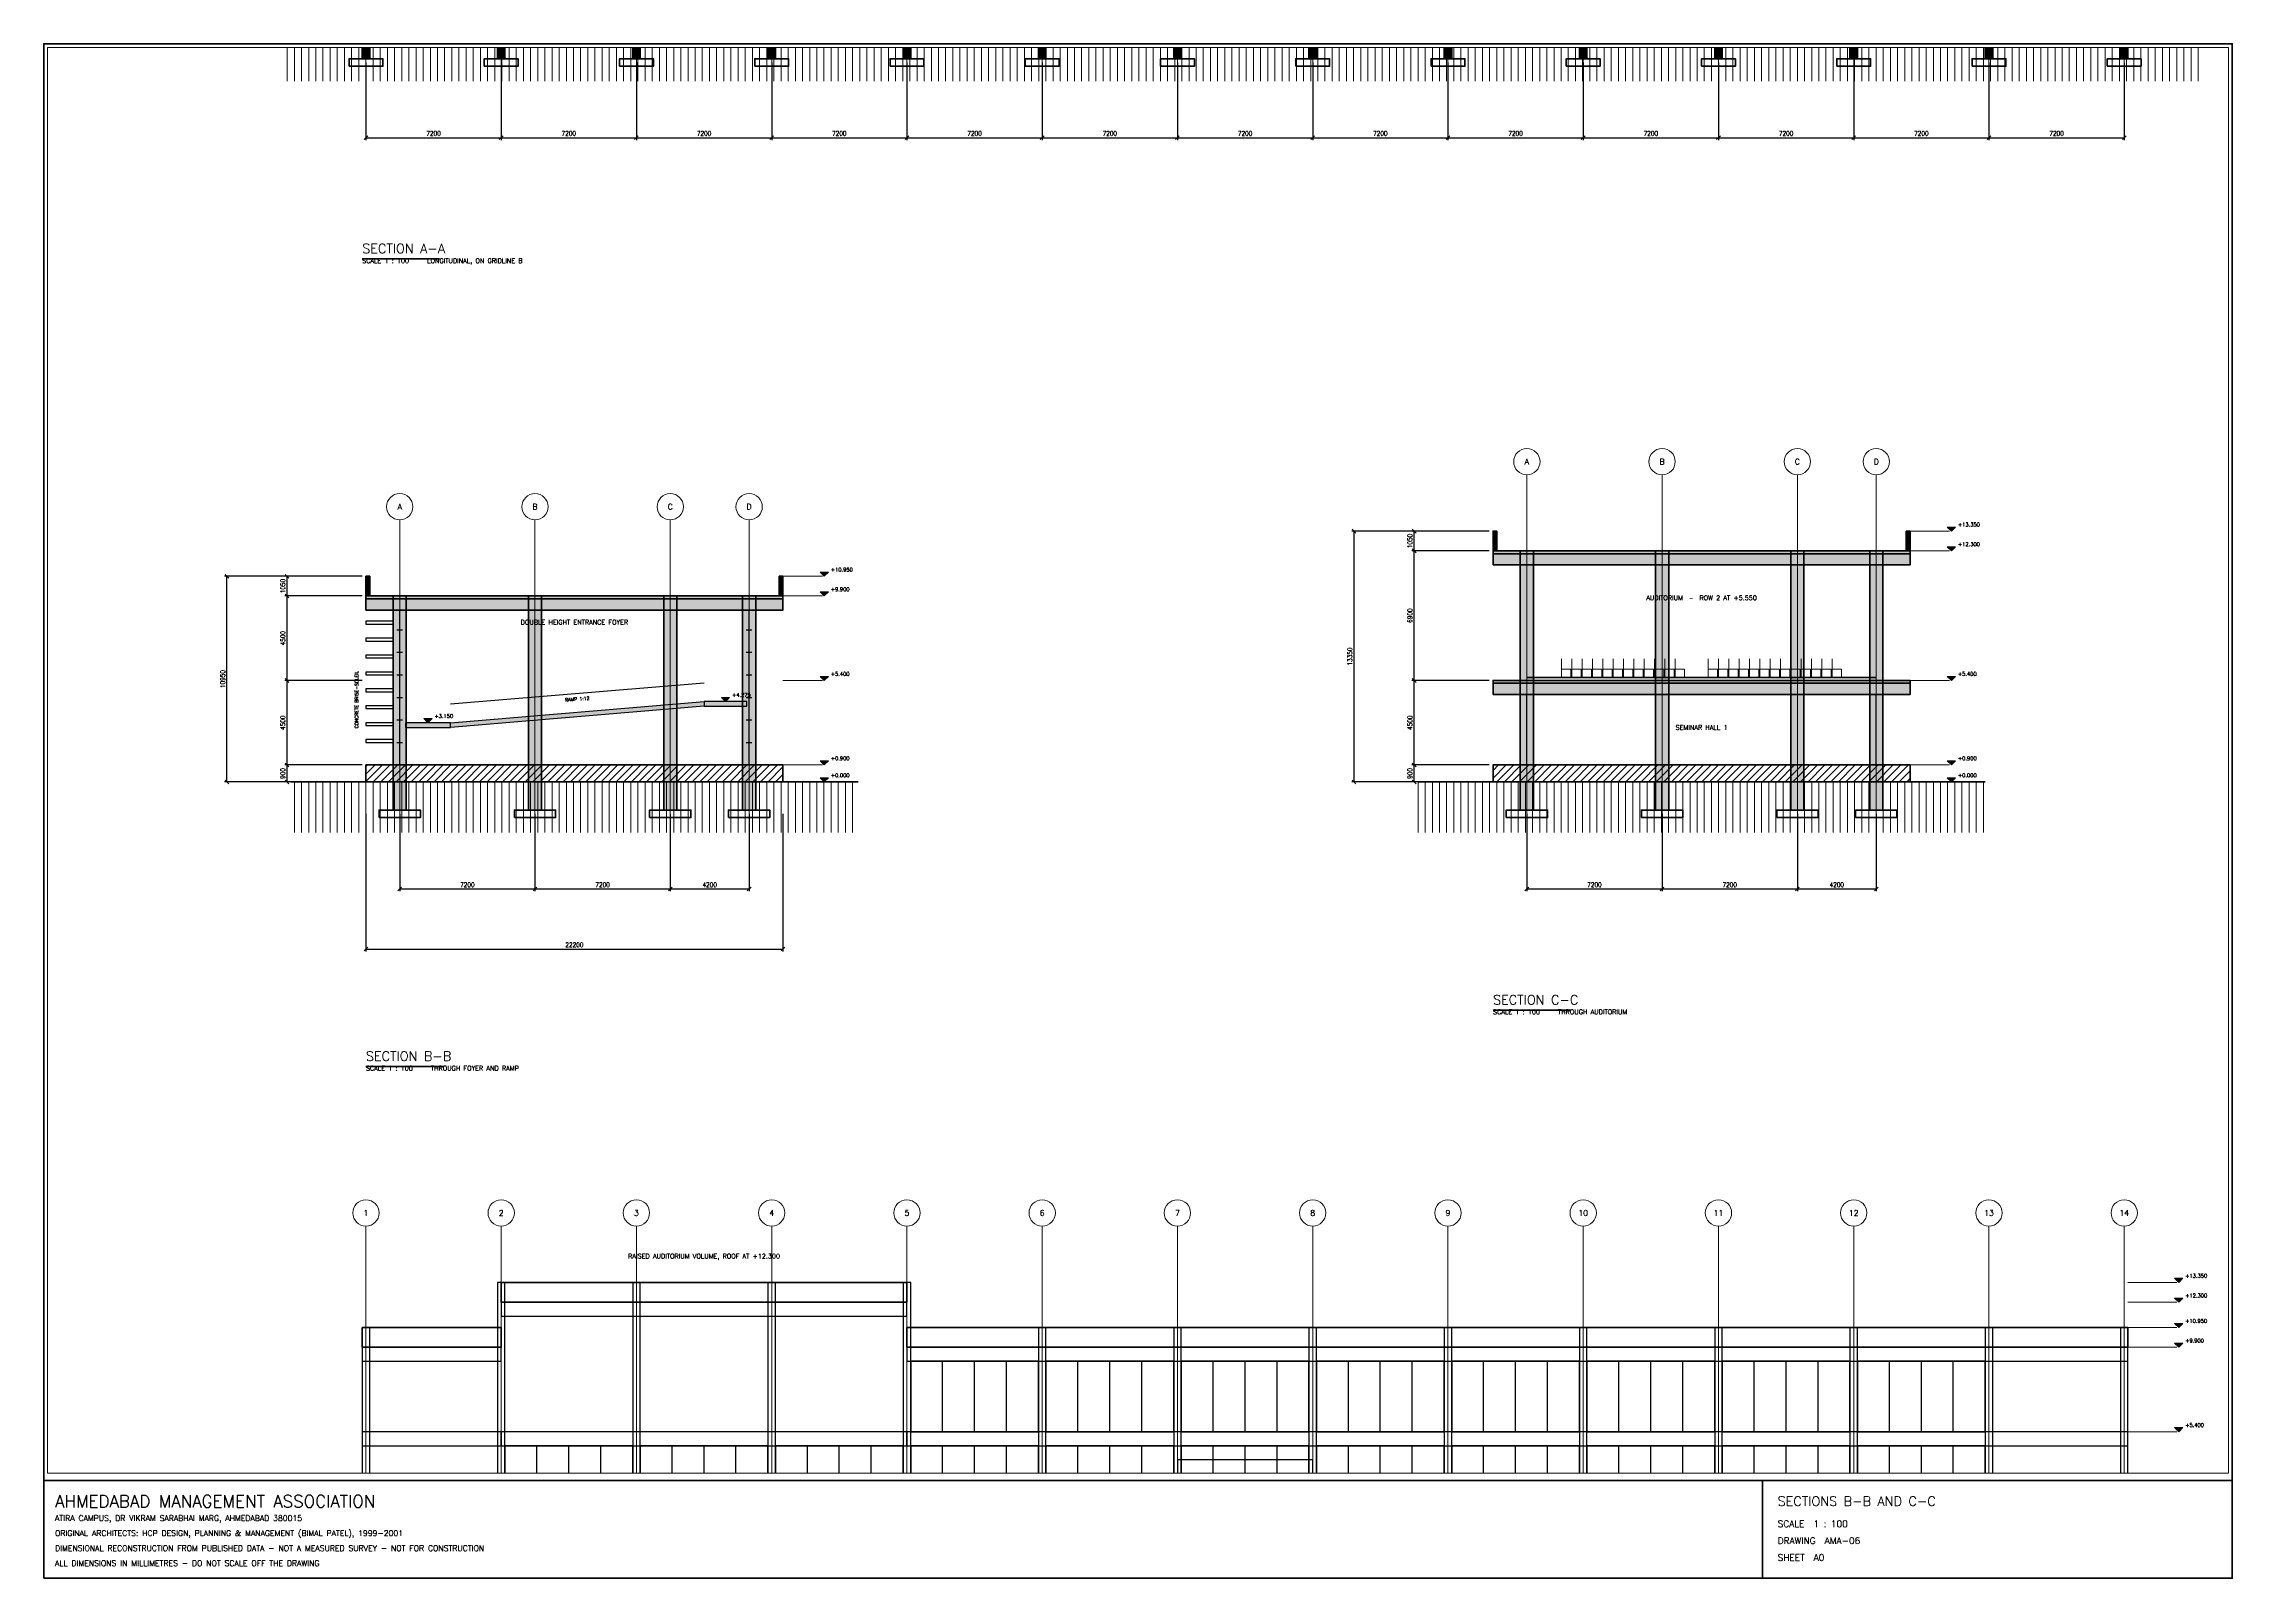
# Paper-space layout 'AMA-06 SECTIONS B-B C-C' of a CAD drawing. Header units: millimetres. Extents: x 12 to 1177, y 12 to 829.
# The model-space entities are those that its viewports show. They can reach past a viewport. Long polylines and large blocks are cut down to what shows.
import ezdxf
from ezdxf.enums import TextEntityAlignment as Align

# ---------------------------------------------------------------- set-up
doc = ezdxf.new("R2010")
doc.units = ezdxf.units.MM
doc.header["$LTSCALE"] = 50
doc.linetypes.add('DASHDOT', pattern=[3.556, 2.54, -0.508, 0, -0.508])
doc.layers.get('Defpoints').update_dxf_attribs({"lineweight": 0})
for name, color, linetype, lineweight in [('A-ANNO-DIMS', 2, 'Continuous', 13), ('A-ANNO-SYMB', 6, 'Continuous', 18), ('A-ANNO-TEXT', 7, 'Continuous', 18), ('A-ANNO-TITL', 7, 'Continuous', 35), ('A-ANNO-TTLB', 7, 'Continuous', 35), ('A-ELEV', 7, 'Continuous', 25), ('A-ELEV-FINE', 8, 'Continuous', 13), ('A-FLOR-LEVL', 6, 'Continuous', 18), ('A-FLOR-RAMP', 3, 'Continuous', 25), ('A-GLAZ', 4, 'Continuous', 25), ('A-GRID', 8, 'DASHDOT', 13), ('A-GRID-IDEN', 8, 'Continuous', 13), ('A-LOUV', 30, 'Continuous', 25), ('A-ROOF', 30, 'Continuous', 35), ('A-SECT-BYND', 8, 'Continuous', 13), ('A-SECT-CUT', 7, 'Continuous', 70), ('A-SECT-GRND', 8, 'Continuous', 50), ('A-SECT-PATT', 254, 'Continuous', 9), ('S-COLS', 1, 'Continuous', 50), ('S-COLS-PATT', 254, 'Continuous', 9)]:
    doc.layers.add(name, color=color, linetype=linetype, lineweight=lineweight)
doc.styles.add('AMA-NOTE', font='romans.shx', dxfattribs={"width": 0.85})
doc.styles.add('AMA-TITLE', font='romand.shx', dxfattribs={"width": 0.9})
doc.dimstyles.new('AMA-100', dxfattribs={"dimscale": 100, "dimtxt": 2.5, "dimasz": 2.5, "dimexe": 1.25, "dimexo": 2, "dimgap": 1, "dimtad": 1, "dimdec": 0, "dimtxsty": 'AMA-NOTE', "dimtsz": 1, "dimcen": 2.5, "dimclrd": 8, "dimclre": 8, "dimclrt": 7, "dimazin": 3, "dimtfac": 1, "dimtmove": 0, "dimatfit": 3})

msp = doc.modelspace()

# ---------------------------------------------------------------- hatches: boundary and pattern name
at = {"layer": 'A-ANNO-SYMB'}
for points in [[(84400, -201650), (84180, -201430), (84620, -201430)], [(84400, -202700), (84180, -202480), (84620, -202480)], [(24400, -204050), (24180, -203830), (24620, -203830)], [(24400, -205100), (24180, -204880), (24620, -204880)], [(24400, -209600), (24180, -209380), (24620, -209380)], [(84400, -209600), (84180, -209380), (84620, -209380)], [(19142, -210725), (18922, -210505), (19362, -210505)], [(3300, -211850), (3080, -211630), (3520, -211630)], [(24400, -214100), (24180, -213880), (24620, -213880)], [(84400, -214100), (84180, -213880), (84620, -213880)], [(24400, -215000), (24180, -214780), (24620, -214780)], [(84400, -215000), (84180, -214780), (84620, -214780)], [(96500, -241650), (96280, -241430), (96720, -241430)], [(96500, -242700), (96280, -242480), (96720, -242480)], [(96500, -244050), (96280, -243830), (96720, -243830)], [(96500, -245100), (96280, -244880), (96720, -244880)], [(96500, -249600), (96280, -249380), (96720, -249380)]]:
    msp.add_hatch(color=7, dxfattribs=at).paths.add_polyline_path(points)
at = {"layer": 'A-SECT-PATT'}
h = msp.add_hatch(dxfattribs=at)
h.set_pattern_fill('ANSI31', scale=120, angle=45)
h.paths.add_polyline_path([(-4200, -175000), (97800, -175000), (97800, -177700), (-4200, -177700)])
for points in [[(60000, -202700), (60200, -202700), (60200, -201650), (60000, -201650)], [(60000, -202850), (82200, -202850), (82200, -202700), (60000, -202700)], [(82200, -202700), (82000, -202700), (82000, -201650), (82200, -201650)], [(60000, -203450), (82200, -203450), (82200, -202850), (60000, -202850)], [(0, -205100), (200, -205100), (200, -204050), (0, -204050)], [(22200, -205100), (22000, -205100), (22000, -204050), (22200, -204050)], [(0, -205250), (22200, -205250), (22200, -205100), (0, -205100)], [(0, -205850), (22200, -205850), (22200, -205250), (0, -205250)], [(60000, -209750), (82200, -209750), (82200, -209600), (60000, -209600)], [(4500, -211850), (18000, -210725), (18000, -210975), (4500, -212100)], [(18000, -210975), (20285, -210975), (20285, -210725), (18000, -210725)], [(60000, -210350), (82200, -210350), (82200, -209750), (60000, -209750)], [(2100, -212100), (4500, -212100), (4500, -211850), (2100, -211850)]]:
    msp.add_hatch(color=7, dxfattribs=at).paths.add_polyline_path(points)
h = msp.add_hatch(dxfattribs=at)
h.set_pattern_fill('ANSI31', scale=90)
h.paths.add_polyline_path([(0, -215000), (22200, -215000), (22200, -214100), (0, -214100)])
h = msp.add_hatch(dxfattribs=at)
h.set_pattern_fill('ANSI31', scale=90)
h.paths.add_polyline_path([(60000, -215000), (82200, -215000), (82200, -214100), (60000, -214100)])
h = msp.add_hatch(dxfattribs=at)
h.set_pattern_fill('ANSI31', scale=120, angle=45)
h.paths.add_polyline_path([(-4000, -215000), (26200, -215000), (26200, -217700), (-4000, -217700)])
h = msp.add_hatch(dxfattribs=at)
h.set_pattern_fill('ANSI31', scale=120, angle=45)
h.paths.add_polyline_path([(56000, -215000), (86200, -215000), (86200, -217700), (56000, -217700)])
at = {"layer": 'S-COLS-PATT'}
for points in [[(7000, -176500), (7400, -176500), (7400, -162700), (7000, -162700)], [(14200, -176500), (14600, -176500), (14600, -162700), (14200, -162700)], [(21400, -176500), (21800, -176500), (21800, -162700), (21400, -162700)], [(28600, -176500), (29000, -176500), (29000, -162700), (28600, -162700)], [(-200, -176500), (200, -176500), (200, -165100), (-200, -165100)], [(35800, -176500), (36200, -176500), (36200, -165100), (35800, -165100)], [(43000, -176500), (43400, -176500), (43400, -165100), (43000, -165100)], [(50200, -176500), (50600, -176500), (50600, -165100), (50200, -165100)], [(57400, -176500), (57800, -176500), (57800, -165100), (57400, -165100)], [(64600, -176500), (65000, -176500), (65000, -165100), (64600, -165100)], [(71800, -176500), (72200, -176500), (72200, -165100), (71800, -165100)], [(79000, -176500), (79400, -176500), (79400, -165100), (79000, -165100)], [(86200, -176500), (86600, -176500), (86600, -165100), (86200, -165100)], [(93400, -176500), (93800, -176500), (93800, -165100), (93400, -165100)], [(61450, -216500), (62150, -216500), (62150, -202700), (61450, -202700)], [(68650, -216500), (69350, -216500), (69350, -202700), (68650, -202700)], [(75850, -216500), (76550, -216500), (76550, -202700), (75850, -202700)], [(80050, -216500), (80750, -216500), (80750, -202700), (80050, -202700)], [(1450, -216500), (2150, -216500), (2150, -205100), (1450, -205100)], [(8650, -216500), (9350, -216500), (9350, -205100), (8650, -205100)], [(15850, -216500), (16550, -216500), (16550, -205100), (15850, -205100)], [(20050, -216500), (20750, -216500), (20750, -205100), (20050, -205100)]]:
    msp.add_hatch(color=7, dxfattribs=at).paths.add_polyline_path(points)

# ---------------------------------------------------------------- linework, layer by layer
at = {"layer": 'A-ANNO-SYMB'}
for points in [[(84400, -201650), (84180, -201430), (84620, -201430)], [(84400, -202700), (84180, -202480), (84620, -202480)], [(24400, -204050), (24180, -203830), (24620, -203830)], [(24400, -205100), (24180, -204880), (24620, -204880)], [(24400, -209600), (24180, -209380), (24620, -209380)], [(84400, -209600), (84180, -209380), (84620, -209380)], [(19142, -210725), (18922, -210505), (19362, -210505)], [(3300, -211850), (3080, -211630), (3520, -211630)], [(24400, -214100), (24180, -213880), (24620, -213880)], [(84400, -214100), (84180, -213880), (84620, -213880)], [(24400, -215000), (24180, -214780), (24620, -214780)], [(84400, -215000), (84180, -214780), (84620, -214780)], [(96500, -241650), (96280, -241430), (96720, -241430)], [(96500, -242700), (96280, -242480), (96720, -242480)], [(96500, -244050), (96280, -243830), (96720, -243830)], [(96500, -245100), (96280, -244880), (96720, -244880)], [(96500, -249600), (96280, -249380), (96720, -249380)]]:
    msp.add_lwpolyline(points, close=True, dxfattribs=at)
at = {"layer": 'A-ANNO-TITL'}
for p, q in [((-200, -187150), (3925, -187150)), ((60000, -227150), (64125, -227150)), ((0, -230150), (4125, -230150))]:
    msp.add_line(p, q, dxfattribs=at)
at = {"layer": 'A-ELEV'}
for p, q in [((7200, -241650), (28800, -241650)), ((-200, -244050), (7200, -244050)), ((28800, -244050), (93800, -244050))]:
    msp.add_line(p, q, dxfattribs=at)
for points in [[(7000, -255000), (7400, -255000), (7400, -241650), (7000, -241650)], [(14200, -255000), (14600, -255000), (14600, -241650), (14200, -241650)], [(21400, -255000), (21800, -255000), (21800, -241650), (21400, -241650)], [(28600, -255000), (29000, -255000), (29000, -241650), (28600, -241650)], [(7200, -243450), (28800, -243450), (28800, -242700), (7200, -242700)], [(-200, -255000), (200, -255000), (200, -244050), (-200, -244050)], [(35800, -255000), (36200, -255000), (36200, -244050), (35800, -244050)], [(43000, -255000), (43400, -255000), (43400, -244050), (43000, -244050)], [(50200, -255000), (50600, -255000), (50600, -244050), (50200, -244050)], [(57400, -255000), (57800, -255000), (57800, -244050), (57400, -244050)], [(64600, -255000), (65000, -255000), (65000, -244050), (64600, -244050)], [(71800, -255000), (72200, -255000), (72200, -244050), (71800, -244050)], [(79000, -255000), (79400, -255000), (79400, -244050), (79000, -244050)], [(86200, -255000), (86600, -255000), (86600, -244050), (86200, -244050)], [(93400, -255000), (93800, -255000), (93800, -244050), (93400, -244050)], [(-200, -245850), (7200, -245850), (7200, -245100), (-200, -245100)], [(28800, -245850), (93800, -245850), (93800, -245100), (28800, -245100)], [(-200, -250350), (7200, -250350), (7200, -249600), (-200, -249600)], [(7200, -250350), (28800, -250350), (28800, -249600), (7200, -249600)], [(28800, -250350), (93800, -250350), (93800, -249600), (28800, -249600)], [(43200, -255000), (50400, -255000), (50400, -251100), (43200, -251100)]]:
    msp.add_lwpolyline(points, close=True, dxfattribs=at)
at = {"layer": 'A-ELEV-FINE'}
for p, q in [((29000, -249600), (35800, -249600)), ((36200, -249600), (43000, -249600)), ((43400, -249600), (50200, -249600)), ((50600, -249600), (57400, -249600)), ((57800, -249600), (64600, -249600)), ((65000, -249600), (71800, -249600)), ((72200, -249600), (79000, -249600)), ((79400, -249600), (86200, -249600))]:
    msp.add_line(p, q, dxfattribs=at)
at = {"layer": 'A-FLOR-LEVL'}
for p, q in [((82200, -201650), (84300, -201650)), ((82200, -202700), (84300, -202700)), ((22200, -204050), (24300, -204050)), ((22200, -205100), (24300, -205100)), ((22200, -209600), (24300, -209600)), ((82200, -209600), (84300, -209600)), ((22200, -214100), (24300, -214100)), ((82200, -214100), (84300, -214100)), ((22200, -215000), (24300, -215000)), ((82200, -215000), (84300, -215000)), ((93800, -241650), (96400, -241650)), ((93800, -242700), (96400, -242700)), ((93800, -244050), (96400, -244050)), ((93800, -245100), (96400, -245100)), ((93800, -249600), (96400, -249600))]:
    msp.add_line(p, q, dxfattribs=at)
at = {"layer": 'A-FLOR-RAMP'}
msp.add_line((4500, -210850), (18000, -209725), dxfattribs=at)
for points in [[(4500, -211850), (18000, -210725), (18000, -210975), (4500, -212100)], [(18000, -210975), (20285, -210975), (20285, -210725), (18000, -210725)], [(2100, -212100), (4500, -212100), (4500, -211850), (2100, -211850)]]:
    msp.add_lwpolyline(points, close=True, dxfattribs=at)
at = {"layer": 'A-GLAZ'}
for p, q in [((1800, -214100), (1800, -205850)), ((20400, -214100), (20400, -205850)), ((1650, -206900), (1950, -206900)), ((20250, -206900), (20550, -206900)), ((1650, -208100), (1950, -208100)), ((20250, -208100), (20550, -208100)), ((1650, -209300), (1950, -209300)), ((20250, -209300), (20550, -209300)), ((1650, -210500), (1950, -210500)), ((20250, -210500), (20550, -210500)), ((61800, -214100), (61800, -210350)), ((80400, -214100), (80400, -210350)), ((1650, -211700), (1950, -211700)), ((20250, -211700), (20550, -211700)), ((1650, -212900), (1950, -212900)), ((20250, -212900), (20550, -212900)), ((30700, -249600), (30700, -245850)), ((32400, -249600), (32400, -245850)), ((34100, -249600), (34100, -245850)), ((37900, -249600), (37900, -245850)), ((39600, -249600), (39600, -245850)), ((41300, -249600), (41300, -245850)), ((45100, -249600), (45100, -245850)), ((46800, -249600), (46800, -245850)), ((48500, -249600), (48500, -245850)), ((52300, -249600), (52300, -245850)), ((54000, -249600), (54000, -245850)), ((55700, -249600), (55700, -245850)), ((59500, -249600), (59500, -245850)), ((61200, -249600), (61200, -245850)), ((62900, -249600), (62900, -245850)), ((66700, -249600), (66700, -245850)), ((68400, -249600), (68400, -245850)), ((70100, -249600), (70100, -245850)), ((73900, -249600), (73900, -245850)), ((75600, -249600), (75600, -245850)), ((77300, -249600), (77300, -245850)), ((81100, -249600), (81100, -245850)), ((82800, -249600), (82800, -245850)), ((84500, -249600), (84500, -245850)), ((9100, -254100), (9100, -250350)), ((10800, -254100), (10800, -250350)), ((12500, -254100), (12500, -250350)), ((16300, -254100), (16300, -250350)), ((18000, -254100), (18000, -250350)), ((19700, -254100), (19700, -250350)), ((23500, -254100), (23500, -250350)), ((25200, -254100), (25200, -250350)), ((26900, -254100), (26900, -250350)), ((30700, -254100), (30700, -250350)), ((32400, -254100), (32400, -250350)), ((34100, -254100), (34100, -250350)), ((37900, -254100), (37900, -250350)), ((39600, -254100), (39600, -250350)), ((41300, -254100), (41300, -250350)), ((45100, -254100), (45100, -250350)), ((46800, -254100), (46800, -250350)), ((48500, -254100), (48500, -250350)), ((52300, -254100), (52300, -250350)), ((54000, -254100), (54000, -250350)), ((55700, -254100), (55700, -250350)), ((59500, -254100), (59500, -250350)), ((61200, -254100), (61200, -250350)), ((62900, -254100), (62900, -250350)), ((66700, -254100), (66700, -250350)), ((68400, -254100), (68400, -250350)), ((70100, -254100), (70100, -250350)), ((73900, -254100), (73900, -250350)), ((75600, -254100), (75600, -250350)), ((77300, -254100), (77300, -250350)), ((81100, -254100), (81100, -250350)), ((82800, -254100), (82800, -250350)), ((84500, -254100), (84500, -250350))]:
    msp.add_line(p, q, dxfattribs=at)
for points in [[(29000, -249600), (35800, -249600), (35800, -245850), (29000, -245850)], [(36200, -249600), (43000, -249600), (43000, -245850), (36200, -245850)], [(43400, -249600), (50200, -249600), (50200, -245850), (43400, -245850)], [(50600, -249600), (57400, -249600), (57400, -245850), (50600, -245850)], [(57800, -249600), (64600, -249600), (64600, -245850), (57800, -245850)], [(65000, -249600), (71800, -249600), (71800, -245850), (65000, -245850)], [(72200, -249600), (79000, -249600), (79000, -245850), (72200, -245850)], [(79400, -249600), (86200, -249600), (86200, -245850), (79400, -245850)], [(7400, -254100), (14200, -254100), (14200, -250350), (7400, -250350)], [(14600, -254100), (21400, -254100), (21400, -250350), (14600, -250350)], [(21800, -254100), (28600, -254100), (28600, -250350), (21800, -250350)], [(29000, -254100), (35800, -254100), (35800, -250350), (29000, -250350)], [(36200, -254100), (43000, -254100), (43000, -250350), (36200, -250350)], [(43400, -254100), (50200, -254100), (50200, -250350), (43400, -250350)], [(50600, -254100), (57400, -254100), (57400, -250350), (50600, -250350)], [(57800, -254100), (64600, -254100), (64600, -250350), (57800, -250350)], [(65000, -254100), (71800, -254100), (71800, -250350), (65000, -250350)], [(72200, -254100), (79000, -254100), (79000, -250350), (72200, -250350)], [(79400, -254100), (86200, -254100), (86200, -250350), (79400, -250350)]]:
    msp.add_lwpolyline(points, close=True, dxfattribs=at)
at = {"layer": 'A-GRID'}
for p, q in [((0, -179500), (0, -158650)), ((7200, -179500), (7200, -158650)), ((14400, -179500), (14400, -158650)), ((21600, -179500), (21600, -158650)), ((28800, -179500), (28800, -158650)), ((36000, -179500), (36000, -158650)), ((43200, -179500), (43200, -158650)), ((50400, -179500), (50400, -158650)), ((57600, -179500), (57600, -158650)), ((64800, -179500), (64800, -158650)), ((72000, -179500), (72000, -158650)), ((79200, -179500), (79200, -158650)), ((86400, -179500), (86400, -158650)), ((93600, -179500), (93600, -158650)), ((61800, -219500), (61800, -198650)), ((69000, -219500), (69000, -198650)), ((76200, -219500), (76200, -198650)), ((80400, -219500), (80400, -198650)), ((1800, -219500), (1800, -201050)), ((9000, -219500), (9000, -201050)), ((16200, -219500), (16200, -201050)), ((20400, -219500), (20400, -201050)), ((0, -258000), (0, -238650)), ((7200, -258000), (7200, -238650)), ((14400, -258000), (14400, -238650)), ((21600, -258000), (21600, -238650)), ((28800, -258000), (28800, -238650)), ((36000, -258000), (36000, -238650)), ((43200, -258000), (43200, -238650)), ((50400, -258000), (50400, -238650)), ((57600, -258000), (57600, -238650)), ((64800, -258000), (64800, -238650)), ((72000, -258000), (72000, -238650)), ((79200, -258000), (79200, -238650)), ((86400, -258000), (86400, -238650)), ((93600, -258000), (93600, -238650))]:
    msp.add_line(p, q, dxfattribs=at)
at = {"layer": 'A-GRID-IDEN'}
for centre in [(61800, -197950), (69000, -197950), (76200, -197950), (80400, -197950), (1800, -200350), (9000, -200350), (16200, -200350), (20400, -200350), (0, -237950), (7200, -237950), (14400, -237950), (21600, -237950), (28800, -237950), (36000, -237950), (43200, -237950), (50400, -237950), (57600, -237950), (64800, -237950), (72000, -237950), (79200, -237950), (86400, -237950), (93600, -237950)]:
    msp.add_circle(centre, 700, dxfattribs=at)
at = {"layer": 'A-LOUV'}
for points in [[(0, -206600), (1450, -206600), (1450, -206450), (0, -206450)], [(0, -207500), (1450, -207500), (1450, -207350), (0, -207350)], [(0, -208400), (1450, -208400), (1450, -208250), (0, -208250)], [(0, -209300), (1450, -209300), (1450, -209150), (0, -209150)], [(0, -210200), (1450, -210200), (1450, -210050), (0, -210050)], [(0, -211100), (1450, -211100), (1450, -210950), (0, -210950)], [(0, -212000), (1450, -212000), (1450, -211850), (0, -211850)], [(0, -212900), (1450, -212900), (1450, -212750), (0, -212750)]]:
    msp.add_lwpolyline(points, close=True, dxfattribs=at)
at = {"layer": 'A-ROOF'}
for points in [[(7200, -242700), (28800, -242700), (28800, -241650), (7200, -241650)], [(-200, -245100), (7200, -245100), (7200, -244050), (-200, -244050)], [(28800, -245100), (93800, -245100), (93800, -244050), (28800, -244050)]]:
    msp.add_lwpolyline(points, close=True, dxfattribs=at)
at = {"layer": 'A-SECT-BYND'}
for p, q in [((63650, -209000), (63650, -208450)), ((64200, -209000), (64200, -208450)), ((64750, -209000), (64750, -208450)), ((65300, -209000), (65300, -208450)), ((65850, -209000), (65850, -208450)), ((66400, -209000), (66400, -208450)), ((66950, -209000), (66950, -208450)), ((67500, -209000), (67500, -208450)), ((68050, -209000), (68050, -208450)), ((68600, -209000), (68600, -208450)), ((69150, -209000), (69150, -208450)), ((69700, -209000), (69700, -208450)), ((71450, -209000), (71450, -208450)), ((72000, -209000), (72000, -208450)), ((72550, -209000), (72550, -208450)), ((73100, -209000), (73100, -208450)), ((73650, -209000), (73650, -208450)), ((74200, -209000), (74200, -208450)), ((74750, -209000), (74750, -208450)), ((75300, -209000), (75300, -208450)), ((75850, -209000), (75850, -208450)), ((76400, -209000), (76400, -208450)), ((76950, -209000), (76950, -208450)), ((77500, -209000), (77500, -208450)), ((78050, -209000), (78050, -208450))]:
    msp.add_line(p, q, dxfattribs=at)
for points in [[(63650, -209450), (64150, -209450), (64150, -209000), (63650, -209000)], [(64200, -209450), (64700, -209450), (64700, -209000), (64200, -209000)], [(64750, -209450), (65250, -209450), (65250, -209000), (64750, -209000)], [(65300, -209450), (65800, -209450), (65800, -209000), (65300, -209000)], [(65850, -209450), (66350, -209450), (66350, -209000), (65850, -209000)], [(66400, -209450), (66900, -209450), (66900, -209000), (66400, -209000)], [(66950, -209450), (67450, -209450), (67450, -209000), (66950, -209000)], [(67500, -209450), (68000, -209450), (68000, -209000), (67500, -209000)], [(68050, -209450), (68550, -209450), (68550, -209000), (68050, -209000)], [(68600, -209450), (69100, -209450), (69100, -209000), (68600, -209000)], [(69150, -209450), (69650, -209450), (69650, -209000), (69150, -209000)], [(69700, -209450), (70200, -209450), (70200, -209000), (69700, -209000)], [(71450, -209450), (71950, -209450), (71950, -209000), (71450, -209000)], [(72000, -209450), (72500, -209450), (72500, -209000), (72000, -209000)], [(72550, -209450), (73050, -209450), (73050, -209000), (72550, -209000)], [(73100, -209450), (73600, -209450), (73600, -209000), (73100, -209000)], [(73650, -209450), (74150, -209450), (74150, -209000), (73650, -209000)], [(74200, -209450), (74700, -209450), (74700, -209000), (74200, -209000)], [(74750, -209450), (75250, -209450), (75250, -209000), (74750, -209000)], [(75300, -209450), (75800, -209450), (75800, -209000), (75300, -209000)], [(75850, -209450), (76350, -209450), (76350, -209000), (75850, -209000)], [(76400, -209450), (76900, -209450), (76900, -209000), (76400, -209000)], [(76950, -209450), (77450, -209450), (77450, -209000), (76950, -209000)], [(77500, -209450), (78000, -209450), (78000, -209000), (77500, -209000)], [(78050, -209450), (78550, -209450), (78550, -209000), (78050, -209000)]]:
    msp.add_lwpolyline(points, close=True, dxfattribs=at)
at = {"layer": 'A-SECT-CUT'}
msp.add_line((61800, -209450), (80400, -209450), dxfattribs=at)
for points in [[(-900, -176900), (900, -176900), (900, -176500), (-900, -176500)], [(6300, -176900), (8100, -176900), (8100, -176500), (6300, -176500)], [(13500, -176900), (15300, -176900), (15300, -176500), (13500, -176500)], [(20700, -176900), (22500, -176900), (22500, -176500), (20700, -176500)], [(27900, -176900), (29700, -176900), (29700, -176500), (27900, -176500)], [(35100, -176900), (36900, -176900), (36900, -176500), (35100, -176500)], [(42300, -176900), (44100, -176900), (44100, -176500), (42300, -176500)], [(49500, -176900), (51300, -176900), (51300, -176500), (49500, -176500)], [(56700, -176900), (58500, -176900), (58500, -176500), (56700, -176500)], [(63900, -176900), (65700, -176900), (65700, -176500), (63900, -176500)], [(71100, -176900), (72900, -176900), (72900, -176500), (71100, -176500)], [(78300, -176900), (80100, -176900), (80100, -176500), (78300, -176500)], [(85500, -176900), (87300, -176900), (87300, -176500), (85500, -176500)], [(92700, -176900), (94500, -176900), (94500, -176500), (92700, -176500)], [(60000, -202700), (60200, -202700), (60200, -201650), (60000, -201650)], [(60000, -202850), (82200, -202850), (82200, -202700), (60000, -202700)], [(82200, -202700), (82000, -202700), (82000, -201650), (82200, -201650)], [(60000, -203450), (82200, -203450), (82200, -202850), (60000, -202850)], [(0, -205100), (200, -205100), (200, -204050), (0, -204050)], [(22200, -205100), (22000, -205100), (22000, -204050), (22200, -204050)], [(0, -205250), (22200, -205250), (22200, -205100), (0, -205100)], [(0, -205850), (22200, -205850), (22200, -205250), (0, -205250)], [(60000, -209750), (82200, -209750), (82200, -209600), (60000, -209600)], [(60000, -210350), (82200, -210350), (82200, -209750), (60000, -209750)], [(0, -215000), (22200, -215000), (22200, -214100), (0, -214100)], [(60000, -215000), (82200, -215000), (82200, -214100), (60000, -214100)], [(700, -216900), (2900, -216900), (2900, -216500), (700, -216500)], [(7900, -216900), (10100, -216900), (10100, -216500), (7900, -216500)], [(15100, -216900), (17300, -216900), (17300, -216500), (15100, -216500)], [(19300, -216900), (21500, -216900), (21500, -216500), (19300, -216500)], [(60700, -216900), (62900, -216900), (62900, -216500), (60700, -216500)], [(67900, -216900), (70100, -216900), (70100, -216500), (67900, -216500)], [(75100, -216900), (77300, -216900), (77300, -216500), (75100, -216500)], [(79300, -216900), (81500, -216900), (81500, -216500), (79300, -216500)]]:
    msp.add_lwpolyline(points, close=True, dxfattribs=at)
at = {"layer": 'A-SECT-GRND'}
for p, q in [((-4000, -215000), (26200, -215000)), ((56000, -215000), (86200, -215000))]:
    msp.add_line(p, q, dxfattribs=at)
at = {"layer": 'S-COLS'}
for points in [[(7000, -176500), (7400, -176500), (7400, -162700), (7000, -162700)], [(14200, -176500), (14600, -176500), (14600, -162700), (14200, -162700)], [(21400, -176500), (21800, -176500), (21800, -162700), (21400, -162700)], [(28600, -176500), (29000, -176500), (29000, -162700), (28600, -162700)], [(-200, -176500), (200, -176500), (200, -165100), (-200, -165100)], [(35800, -176500), (36200, -176500), (36200, -165100), (35800, -165100)], [(43000, -176500), (43400, -176500), (43400, -165100), (43000, -165100)], [(50200, -176500), (50600, -176500), (50600, -165100), (50200, -165100)], [(57400, -176500), (57800, -176500), (57800, -165100), (57400, -165100)], [(64600, -176500), (65000, -176500), (65000, -165100), (64600, -165100)], [(71800, -176500), (72200, -176500), (72200, -165100), (71800, -165100)], [(79000, -176500), (79400, -176500), (79400, -165100), (79000, -165100)], [(86200, -176500), (86600, -176500), (86600, -165100), (86200, -165100)], [(93400, -176500), (93800, -176500), (93800, -165100), (93400, -165100)], [(61450, -216500), (62150, -216500), (62150, -202700), (61450, -202700)], [(68650, -216500), (69350, -216500), (69350, -202700), (68650, -202700)], [(75850, -216500), (76550, -216500), (76550, -202700), (75850, -202700)], [(80050, -216500), (80750, -216500), (80750, -202700), (80050, -202700)], [(1450, -216500), (2150, -216500), (2150, -205100), (1450, -205100)], [(8650, -216500), (9350, -216500), (9350, -205100), (8650, -205100)], [(15850, -216500), (16550, -216500), (16550, -205100), (15850, -205100)], [(20050, -216500), (20750, -216500), (20750, -205100), (20050, -205100)]]:
    msp.add_lwpolyline(points, close=True, dxfattribs=at)

# ---------------------------------------------------------------- texts
at = {"layer": 'A-ANNO-SYMB', "style": 'AMA-NOTE'}
for s, p in [('+13.350', (84750, -201298)), ('+12.300', (84750, -202348)), ('+10.950', (24750, -203698)), ('+9.900', (24750, -204748)), ('+5.400', (24750, -209248)), ('+5.400', (84750, -209248)), ('+4.275', (19492, -210373)), ('+3.150', (3650, -211498)), ('+0.900', (24750, -213748)), ('+0.900', (84750, -213748)), ('+0.000', (24750, -214648)), ('+0.000', (84750, -214648)), ('+13.350', (96850, -241298)), ('+12.300', (96850, -242348)), ('+10.950', (96850, -243698)), ('+9.900', (96850, -244748)), ('+5.400', (96850, -249248))]:
    msp.add_text(s, height=200, dxfattribs=at).set_placement(p, align=Align.MIDDLE_LEFT)
at = {"layer": 'A-ANNO-TEXT', "style": 'AMA-NOTE'}
for s, p in [('AUDITORIUM  —  ROW 2 AT +5.550', (71100, -205200)), ('DOUBLE HEIGHT ENTRANCE FOYER', (11100, -206500)), ('SEMINAR HALL 1', (71100, -212100))]:
    msp.add_text(s, height=250, dxfattribs=at).set_placement(p, align=Align.MIDDLE_CENTER)
msp.add_text('CONCRETE BRISE-SOLEIL', height=180, rotation=90, dxfattribs=at).set_placement((-500, -209100), align=Align.MIDDLE_RIGHT)
msp.add_text('RAMP 1:12', height=180, rotation=4, dxfattribs=at).set_placement((11250, -210588), align=Align.MIDDLE_CENTER)
msp.add_text('RAISED AUDITORIUM VOLUME, ROOF AT +12.300', height=250, dxfattribs=at).set_placement((18000, -240450), align=Align.BOTTOM_CENTER)
at = {"layer": 'A-ANNO-TITL'}
for s, height, style, p in [('SECTION A-A', 500, 'AMA-TITLE', (-200, -187000)), ('SCALE 1 : 100    LONGITUDINAL, ON GRIDLINE B', 250, 'AMA-NOTE', (-200, -187450)), ('SCALE 1 : 100    THROUGH AUDITORIUM', 250, 'AMA-NOTE', (60000, -227450)), ('SECTION C-C', 500, 'AMA-TITLE', (60000, -227000)), ('SECTION B-B', 500, 'AMA-TITLE', (0, -230000)), ('SCALE 1 : 100    THROUGH FOYER AND RAMP', 250, 'AMA-NOTE', (0, -230450))]:
    msp.add_text(s, height=height, dxfattribs=dict(at, style=style)).set_placement(p, align=Align.BOTTOM_LEFT)
at = {"layer": 'A-GRID-IDEN', "style": 'AMA-TITLE'}
for s, p in [('A', (61800, -197950)), ('B', (69000, -197950)), ('C', (76200, -197950)), ('D', (80400, -197950)), ('A', (1800, -200350)), ('B', (9000, -200350)), ('C', (16200, -200350)), ('D', (20400, -200350)), ('1', (0, -237950)), ('2', (7200, -237950)), ('3', (14400, -237950)), ('4', (21600, -237950)), ('5', (28800, -237950)), ('6', (36000, -237950)), ('7', (43200, -237950)), ('8', (50400, -237950)), ('9', (57600, -237950)), ('10', (64800, -237950)), ('11', (72000, -237950)), ('12', (79200, -237950)), ('13', (86400, -237950)), ('14', (93600, -237950))]:
    msp.add_text(s, height=300, dxfattribs=at).set_placement(p, align=Align.MIDDLE_CENTER)

# ---------------------------------------------------------------- dimensions: what is measured, and where the dimension line sits
at = {"layer": 'A-ANNO-DIMS'}
for base, p1, p2 in [((0, -180700), (0, -176500), (7200, -176500)), ((7200, -180700), (7200, -176500), (14400, -176500)), ((14400, -180700), (14400, -176500), (21600, -176500)), ((21600, -180700), (21600, -176500), (28800, -176500)), ((28800, -180700), (28800, -176500), (36000, -176500)), ((36000, -180700), (36000, -176500), (43200, -176500)), ((43200, -180700), (43200, -176500), (50400, -176500)), ((50400, -180700), (50400, -176500), (57600, -176500)), ((57600, -180700), (57600, -176500), (64800, -176500)), ((64800, -180700), (64800, -176500), (72000, -176500)), ((72000, -180700), (72000, -176500), (79200, -176500)), ((79200, -180700), (79200, -176500), (86400, -176500)), ((86400, -180700), (86400, -176500), (93600, -176500)), ((0, -223900), (0, -216500), (22200, -216500)), ((1800, -220700), (1800, -216500), (9000, -216500)), ((9000, -220700), (9000, -216500), (16200, -216500)), ((16200, -220700), (16200, -216500), (20400, -216500)), ((61800, -220700), (61800, -216500), (69000, -216500)), ((69000, -220700), (69000, -216500), (76200, -216500)), ((76200, -220700), (76200, -216500), (80400, -216500))]:
    msp.add_linear_dim(base=base, p1=p1, p2=p2, dimstyle='AMA-100', dxfattribs=at).render()
for base, p1, p2 in [((52600, -215000), (60000, -215000), (60000, -201650)), ((55800, -202700), (60000, -202700), (60000, -201650)), ((55800, -209600), (60000, -209600), (60000, -202700)), ((-7400, -215000), (0, -215000), (0, -204050)), ((-4200, -205100), (0, -205100), (0, -204050)), ((-4200, -209600), (0, -209600), (0, -205100)), ((-4200, -214100), (0, -214100), (0, -209600)), ((55800, -214100), (60000, -214100), (60000, -209600)), ((-4200, -215000), (0, -215000), (0, -214100)), ((55800, -215000), (60000, -215000), (60000, -214100))]:
    msp.add_linear_dim(base=base, p1=p1, p2=p2, angle=90, dimstyle='AMA-100', dxfattribs=at).render()

psp = doc.layouts.new('AMA-06 SECTIONS B-B C-C')

# ---------------------------------------------------------------- linework, layer by layer
at = {"layer": 'A-ANNO-TTLB'}
psp.add_line((927, 12), (927, 64), dxfattribs=at)
for points in [[(12, 12), (1177, 12), (1177, 829), (12, 829)], [(12, 12), (1177, 12), (1177, 64), (12, 64)]]:
    psp.add_lwpolyline(points, close=True, dxfattribs=at)

# ---------------------------------------------------------------- texts
for s, height, style, p in [('AHMEDABAD MANAGEMENT ASSOCIATION', 6.5, 'AMA-TITLE', (18, 53)), ('SECTIONS B-B AND C-C', 5, 'AMA-TITLE', (935, 53)), ('ATIRA CAMPUS, DR VIKRAM SARABHAI MARG, AHMEDABAD 380015', 3, 'AMA-NOTE', (18, 44)), ('ORIGINAL ARCHITECTS: HCP DESIGN, PLANNING & MANAGEMENT (BIMAL PATEL), 1999-2001', 3, 'AMA-NOTE', (18, 36)), ('SCALE  1 : 100', 3.5, 'AMA-NOTE', (935, 41)), ('DIMENSIONAL RECONSTRUCTION FROM PUBLISHED DATA - NOT A MEASURED SURVEY - NOT FOR CONSTRUCTION', 3, 'AMA-NOTE', (18, 28)), ('SHEET  A0', 3.5, 'AMA-NOTE', (935, 23)), ('DRAWING  AMA-06', 3.5, 'AMA-NOTE', (935, 32)), ('ALL DIMENSIONS IN MILLIMETRES - DO NOT SCALE OFF THE DRAWING', 3, 'AMA-NOTE', (18, 20))]:
    psp.add_text(s, height=height, dxfattribs=dict(at, style=style)).set_placement(p, align=Align.MIDDLE_LEFT)

# ---------------------------------------------------------------- viewports
at = {"layer": 'DEFPOINTS'}
psp.add_viewport(center=(594.5, 447.5), size=(1161, 759), view_center_point=(41100, -213850), view_height=75900, dxfattribs=at)

doc.saveas('drawing.dxf')
